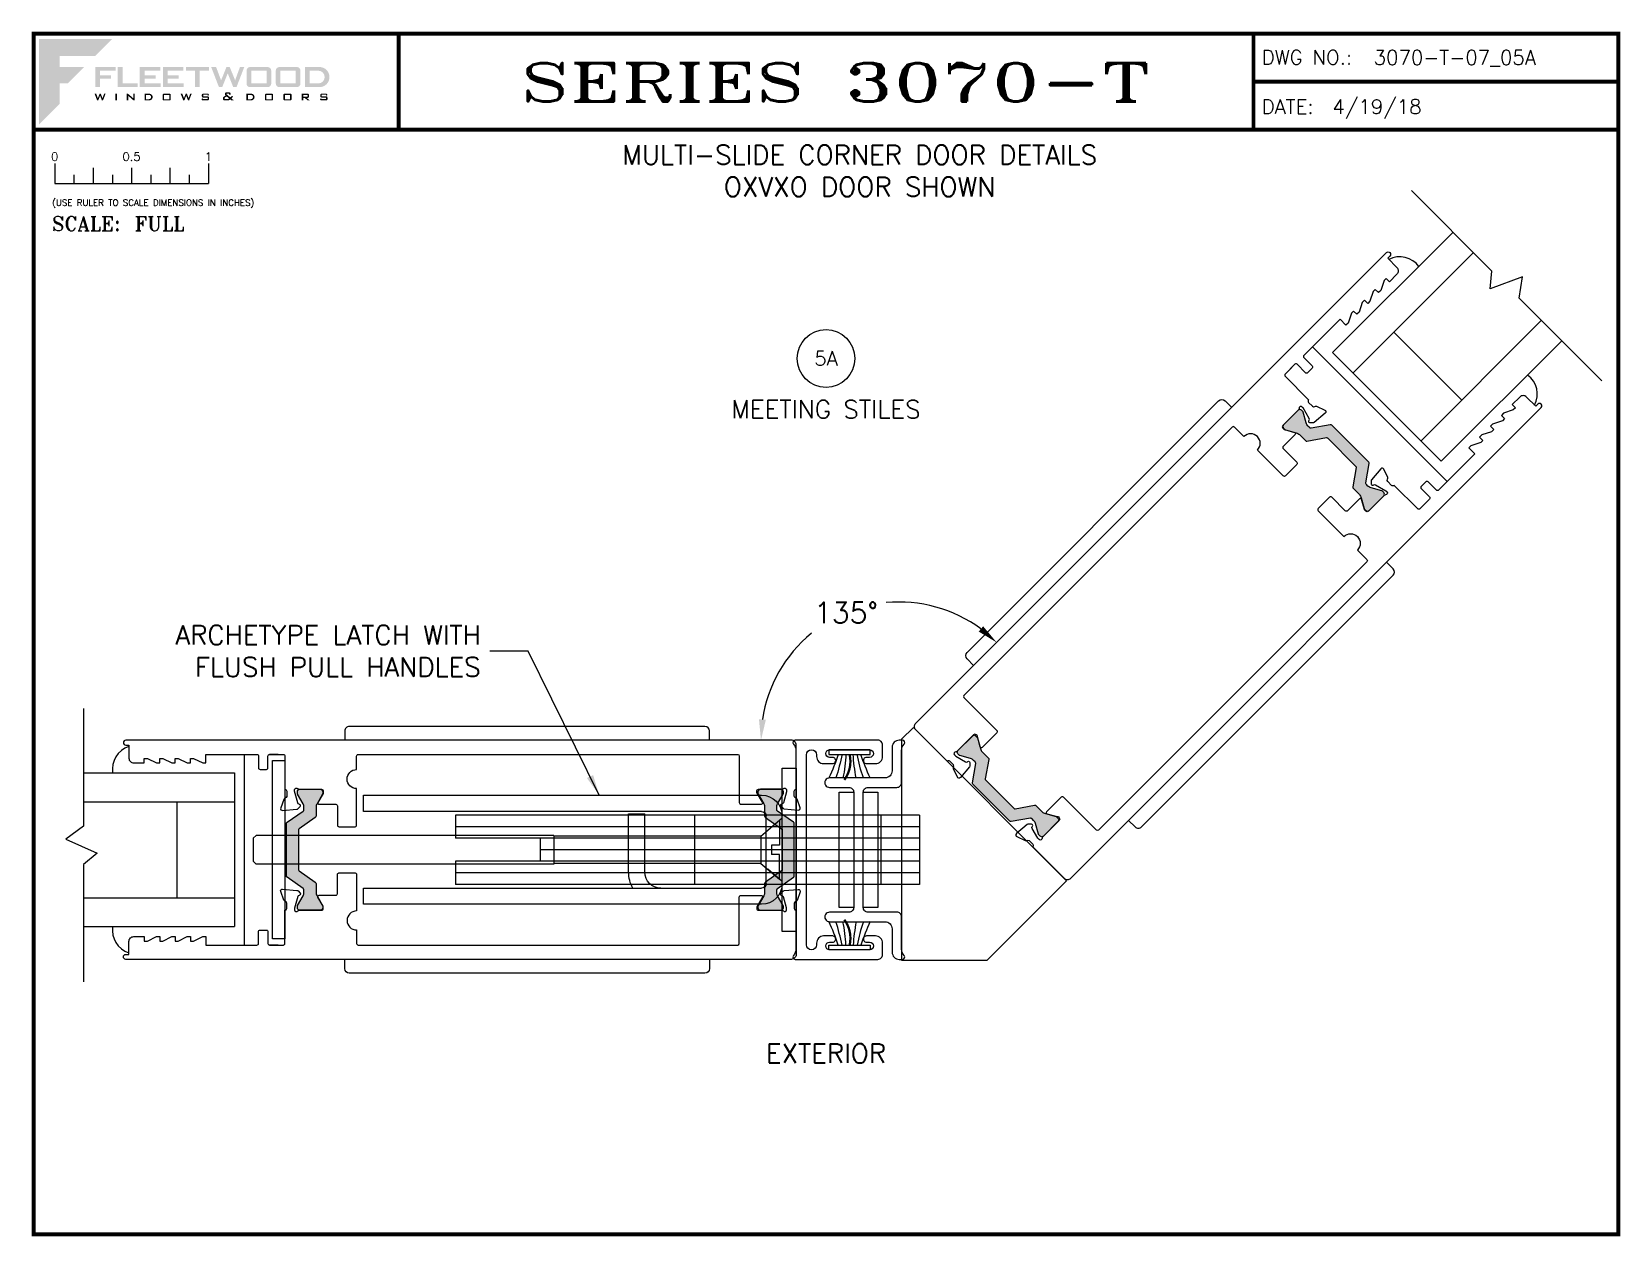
# Paper-space layout 'DETAIL 5A' of a CAD drawing. Extents: x 0.1 to 10.5, y 0.1 to 7.9.
# The model-space entities are those that its viewports show. They can reach past a viewport. Long polylines and large blocks are cut down to what shows.
import ezdxf
from ezdxf.enums import TextEntityAlignment as Align

# ---------------------------------------------------------------- set-up
doc = ezdxf.new("R2010")
doc.units = 0
doc.header["$LTSCALE"] = 0.25
doc.header["$MEASUREMENT"] = 0
doc.layers.get('0').update_dxf_attribs({"linetype": 'CONTINUOUS'})
doc.layers.get('DEFPOINTS').update_dxf_attribs({"color": 1, "linetype": 'CONTINUOUS'})
for name, color, linetype in [('DIM', 7, 'CONTINUOUS'), ('GLASS-VINYL', 7, 'CONTINUOUS'), ('Hardware', 7, 'CONTINUOUS'), ('I-STRUT', 7, 'CONTINUOUS'), ('SEAL', 7, 'CONTINUOUS'), ('TITLE-BLOCK', 7, 'CONTINUOUS'), ('VENT', 5, 'CONTINUOUS')]:
    doc.layers.add(name, color=color, linetype=linetype)
doc.layers.add('VP', color=40, linetype='CONTINUOUS', plot=False)
doc.layers.get('VP').off()
doc.styles.add('ROMANS', font='romans')
doc.styles.add('ROMANT', font='romant')
doc.styles.add('SIMPLEX-094', font='simplex.shx', dxfattribs={"height": 0.094})
doc.styles.get("Standard").update_dxf_attribs({"font": 'simplex.shx'})
doc.dimstyles.new('FULL SCALE', dxfattribs={"dimscale": 0.75, "dimtxt": 0.18, "dimasz": 0.18, "dimexe": 0.18, "dimexo": 0.125, "dimgap": 0.09, "dimtad": 0, "dimtih": 1, "dimtoh": 1, "dimdec": 4, "dimzin": 0, "dimdsep": 46, "dimlunit": 4, "dimtxsty": 'Standard', "dimcen": 0.09, "dimadec": 0, "dimazin": 0, "dimtfac": 1, "dimtdec": 4, "dimtofl": 0, "dimtmove": 0, "dimatfit": 3, "dimfxl": 0, "dimtolj": 1, "dimtzin": 0, "dimarcsym": 0})
doc.dimstyles.new('THREE-QUARTER SCALE', dxfattribs={"dimscale": 0.75, "dimtxt": 0.18, "dimasz": 0.18, "dimexe": 0.18, "dimexo": 0.125, "dimgap": 0.09, "dimtad": 0, "dimtih": 1, "dimtoh": 1, "dimdec": 4, "dimlfac": 1.333, "dimzin": 0, "dimdsep": 46, "dimlunit": 4, "dimtxsty": 'Standard', "dimcen": 0.09, "dimadec": 0, "dimazin": 0, "dimtfac": 1, "dimtdec": 4, "dimtofl": 0, "dimtmove": 0, "dimatfit": 3, "dimfxl": 0, "dimtolj": 1, "dimtzin": 0, "dimarcsym": 0})

# ---------------------------------------------------------------- blocks, each defined once
blk = doc.blocks.new('*D37')
at = {"layer": 'DEFPOINTS', "color": 0}
for p in [(8.961, 6.482), (5.788, 4.208), (5.899, 3.419), (0.756, 3.309), (5.087, 3.309)]:
    blk.add_point(p, dxfattribs=at)
at = {"layer": 'DIM', "color": 0, "lineweight": -2}
for start, end in [(53.6143, 95.3361), (129.3152, 171.3857)]:
    blk.add_arc((5.788, 3.309), 0.899, start, end, dxfattribs=at)
at = {"layer": 'DIM', "color": 0}
for points in [[(6.336, 4.05), (6.307, 4.016), (6.424, 3.945)], [(4.922, 3.442), (4.877, 3.445), (4.89, 3.309)]]:
    blk.add_solid(points, dxfattribs=at)
at = {"layer": 'DIM', "color": 0, "insert": (5.444, 4.139), "char_height": 0.135, "attachment_point": 5}
blk.add_mtext('\\A1;135°', dxfattribs=at)
blk = doc.blocks.new('Fleetwood_Logo_6-10-15')
h = blk.add_hatch(color=154)
h.dxf.hatch_style = 1
h.paths.add_polyline_path([(0.2526, -0.0017), (0.0019, -0.0017), (0.0019, -0.2942), (0.0725, -0.2236), (0.0725, -0.1535), (0.1007, -0.1535), (0.1567, -0.0976), (0.0725, -0.0976), (0.0725, -0.0596), (0.1946, -0.0596)])
h = blk.add_hatch(color=251)
h.dxf.hatch_style = 1
h.paths.add_polyline_path([(0.2487, -0.1256), (0.2112, -0.1256), (0.2112, -0.1102), (0.2647, -0.1102), (0.2647, -0.0976), (0.1946, -0.0976), (0.1946, -0.1667), (0.2112, -0.1667), (0.2112, -0.1377), (0.2487, -0.1377)])
h = blk.add_hatch(color=251)
h.dxf.hatch_style = 1
h.paths.add_polyline_path([(0.2886, -0.0976), (0.272, -0.0976), (0.272, -0.1667), (0.3401, -0.1667), (0.3401, -0.1535), (0.2886, -0.1535)])
h = blk.add_hatch(color=251)
h.dxf.hatch_style = 1
h.paths.add_polyline_path([(0.4175, -0.0976), (0.3474, -0.0976), (0.3474, -0.1667), (0.4185, -0.1667), (0.4185, -0.1534), (0.364, -0.1534), (0.364, -0.1377), (0.4015, -0.1377), (0.4015, -0.1256), (0.364, -0.1256), (0.364, -0.1102), (0.4175, -0.1102)])
h = blk.add_hatch(color=251)
h.dxf.hatch_style = 1
h.paths.add_polyline_path([(0.4965, -0.0976), (0.4264, -0.0976), (0.4264, -0.1667), (0.4975, -0.1667), (0.4975, -0.1534), (0.443, -0.1534), (0.443, -0.1377), (0.4804, -0.1377), (0.4804, -0.1256), (0.443, -0.1256), (0.443, -0.1102), (0.4965, -0.1102)])
h = blk.add_hatch(color=251)
h.dxf.hatch_style = 1
h.paths.add_polyline_path([(0.5842, -0.0976), (0.5054, -0.0976), (0.5054, -0.1102), (0.5365, -0.1102), (0.5365, -0.1667), (0.5531, -0.1667), (0.5531, -0.1102), (0.5842, -0.1102)])
h = blk.add_hatch(color=251)
h.dxf.hatch_style = 1
h.paths.add_polyline_path([(0.6089, -0.0976), (0.5921, -0.0976), (0.6188, -0.1667), (0.63, -0.1667), (0.6489, -0.1192), (0.6679, -0.1667), (0.6789, -0.1667), (0.7056, -0.0976), (0.6908, -0.0976), (0.6742, -0.1433), (0.6558, -0.0976), (0.6446, -0.0976), (0.6261, -0.1433)])
h = blk.add_hatch(color=251)
h.dxf.hatch_style = 1
h.paths.add_polyline_path([(0.7853, -0.0976), (0.726, -0.0976, 0.414214), (0.7133, -0.1102), (0.7133, -0.154, 0.414214), (0.726, -0.1667), (0.7853, -0.1667, 0.414214), (0.798, -0.154), (0.798, -0.1102, 0.414214)])
h.paths.add_polyline_path([(0.7819, -0.1102), (0.7819, -0.154), (0.7294, -0.154), (0.7294, -0.1102)], flags=16)
h = blk.add_hatch(color=251)
h.dxf.hatch_style = 1
h.paths.add_polyline_path([(0.8856, -0.0976), (0.8262, -0.0976, 0.414214), (0.8136, -0.1102), (0.8136, -0.154, 0.414214), (0.8262, -0.1667), (0.8856, -0.1667, 0.414214), (0.8982, -0.154), (0.8982, -0.1102, 0.414214)])
h.paths.add_polyline_path([(0.8822, -0.1102), (0.8822, -0.154), (0.8296, -0.154), (0.8296, -0.1102)], flags=16)
h = blk.add_hatch(color=251)
h.dxf.hatch_style = 1
h.paths.add_polyline_path([(0.9632, -0.0976), (0.914, -0.0976), (0.914, -0.1667), (0.9632, -0.1667, 1)])
h.paths.add_polyline_path([(0.9301, -0.1102), (0.9593, -0.1102, -1), (0.9593, -0.154), (0.9301, -0.154)], flags=16)
h = blk.add_hatch(color=7)
h.dxf.hatch_style = 1
h.paths.add_polyline_path([(0.2301, -0.1891), (0.2251, -0.1891), (0.2196, -0.2043), (0.2134, -0.1891), (0.2097, -0.1891), (0.2035, -0.2043), (0.1978, -0.1891), (0.1922, -0.1891), (0.2011, -0.2121), (0.2048, -0.2121), (0.2112, -0.1963), (0.2175, -0.2121), (0.2212, -0.2121)])
h = blk.add_hatch(color=7)
h.dxf.hatch_style = 1
h.paths.add_polyline_path([(0.2691, -0.1891), (0.2637, -0.1891), (0.2637, -0.2118), (0.2637, -0.2121), (0.2691, -0.2121)])
h = blk.add_hatch(color=7)
h.dxf.hatch_style = 1
h.paths.add_polyline_path([(0.3077, -0.1964), (0.3259, -0.2121), (0.3298, -0.2121), (0.3298, -0.1891), (0.325, -0.1891), (0.325, -0.2047), (0.3067, -0.1891), (0.3029, -0.1891), (0.3029, -0.2121), (0.3077, -0.2121)])
h = blk.add_hatch(color=7)
h.dxf.hatch_style = 1
h.paths.add_polyline_path([(0.3801, -0.1891), (0.3637, -0.1891), (0.3637, -0.2121), (0.3801, -0.2121, 1)])
h.paths.add_polyline_path([(0.3691, -0.2079), (0.3691, -0.1933), (0.3788, -0.1933, -1), (0.3788, -0.2079)], flags=16)
h = blk.add_hatch(color=7)
h.dxf.hatch_style = 1
h.paths.add_polyline_path([(0.4537, -0.2079), (0.4537, -0.1933, 0.414214), (0.4495, -0.1891), (0.4297, -0.1891, 0.414214), (0.4255, -0.1933), (0.4255, -0.2079, 0.414214), (0.4297, -0.2121), (0.4495, -0.2121, 0.414214)])
h.paths.add_polyline_path([(0.4308, -0.2079), (0.4308, -0.1933), (0.4484, -0.1933), (0.4484, -0.2079)], flags=16)
h = blk.add_hatch(color=7)
h.dxf.hatch_style = 1
h.paths.add_polyline_path([(0.5253, -0.1891), (0.5203, -0.1891), (0.5148, -0.2043), (0.5087, -0.1891), (0.5049, -0.1891), (0.4988, -0.2043), (0.493, -0.1891), (0.4874, -0.1891), (0.4963, -0.2121), (0.5001, -0.2121), (0.5064, -0.1963), (0.5127, -0.2121), (0.5164, -0.2121)])
h = blk.add_hatch(color=7)
h.dxf.hatch_style = 1
h.paths.add_polyline_path([(0.5801, -0.1891), (0.5643, -0.1891, 0.414214), (0.56, -0.1933), (0.56, -0.1981, 0.414214), (0.5643, -0.2024), (0.58, -0.2024), (0.58, -0.2078), (0.5637, -0.2078), (0.5637, -0.2052), (0.5591, -0.2062), (0.5591, -0.2078, 0.414214), (0.5634, -0.2121), (0.5805, -0.2121, 0.414214), (0.5848, -0.2078), (0.5848, -0.2024, 0.414214), (0.5805, -0.1982), (0.5648, -0.1982), (0.5648, -0.193), (0.5798, -0.193), (0.5798, -0.1958), (0.5843, -0.1948), (0.5843, -0.1933, 0.414214)])
h = blk.add_hatch(color=7)
h.dxf.hatch_style = 1
h.paths.add_polyline_path([(0.645, -0.1913, -0.222262), (0.6447, -0.1906), (0.6447, -0.1892), (0.6535, -0.1892), (0.6535, -0.193), (0.6587, -0.1918), (0.6587, -0.189, 0.414214), (0.6544, -0.1847), (0.6437, -0.1847, 0.414214), (0.6394, -0.189), (0.6394, -0.1922, 0.222262), (0.6407, -0.1948), (0.6415, -0.1955), (0.6345, -0.1998, 0.260684), (0.6329, -0.2027), (0.6329, -0.2078, 0.414214), (0.6372, -0.2121), (0.6514, -0.2121, 0.17577), (0.6536, -0.2113), (0.657, -0.2085), (0.6614, -0.2121), (0.6699, -0.2121), (0.6613, -0.2049), (0.6676, -0.1997), (0.6637, -0.1964), (0.6574, -0.2017)])
h.paths.add_polyline_path([(0.6532, -0.2052), (0.6509, -0.2072, -0.17577), (0.6502, -0.2074), (0.6382, -0.2074), (0.6382, -0.2033, -0.260684), (0.6387, -0.2025), (0.6451, -0.1985)], flags=16)
h = blk.add_hatch(color=7)
h.dxf.hatch_style = 1
h.paths.add_polyline_path([(0.7294, -0.1891), (0.713, -0.1891), (0.713, -0.2121), (0.7294, -0.2121, 1)])
h.paths.add_polyline_path([(0.7184, -0.2079), (0.7184, -0.1933), (0.7281, -0.1933, -1), (0.7281, -0.2079)], flags=16)
h = blk.add_hatch(color=7)
h.dxf.hatch_style = 1
h.paths.add_polyline_path([(0.8045, -0.2079), (0.8045, -0.1933, 0.414214), (0.8003, -0.1891), (0.7805, -0.1891, 0.414214), (0.7763, -0.1933), (0.7763, -0.2079, 0.414214), (0.7805, -0.2121), (0.8003, -0.2121, 0.414214)])
h.paths.add_polyline_path([(0.7816, -0.2079), (0.7816, -0.1933), (0.7992, -0.1933), (0.7992, -0.2079)], flags=16)
h = blk.add_hatch(color=7)
h.dxf.hatch_style = 1
h.paths.add_polyline_path([(0.8678, -0.2079), (0.8678, -0.1933, 0.414214), (0.8636, -0.1891), (0.8438, -0.1891, 0.414214), (0.8396, -0.1933), (0.8396, -0.2079, 0.414214), (0.8438, -0.2121), (0.8636, -0.2121, 0.414214)])
h.paths.add_polyline_path([(0.8449, -0.2079), (0.8449, -0.1933), (0.8624, -0.1933), (0.8624, -0.2079)], flags=16)
h = blk.add_hatch(color=7)
h.dxf.hatch_style = 1
h.paths.add_polyline_path([(0.9277, -0.1993), (0.9277, -0.1933, 0.414214), (0.9235, -0.1891), (0.9028, -0.1891), (0.9028, -0.2121), (0.9082, -0.2121), (0.9082, -0.2035), (0.9131, -0.2035), (0.9224, -0.2121), (0.9303, -0.2121), (0.9197, -0.2035), (0.9235, -0.2035, 0.414214)])
h.paths.add_polyline_path([(0.9082, -0.1993), (0.9082, -0.1933), (0.9214, -0.1933, -0.414214), (0.9224, -0.1943), (0.9224, -0.1983, -0.414214), (0.9214, -0.1993)], flags=16)
h = blk.add_hatch(color=7)
h.dxf.hatch_style = 1
h.paths.add_polyline_path([(0.9867, -0.1982), (0.971, -0.1982), (0.971, -0.193), (0.9859, -0.193), (0.9859, -0.1958), (0.9905, -0.1948), (0.9905, -0.1933, 0.414214), (0.9863, -0.1891), (0.9705, -0.1891, 0.414214), (0.9662, -0.1933), (0.9662, -0.1981, 0.414214), (0.9705, -0.2024), (0.9862, -0.2024), (0.9862, -0.2078), (0.9699, -0.2078), (0.9699, -0.2052), (0.9653, -0.2062), (0.9653, -0.2078, 0.414214), (0.9696, -0.2121), (0.9867, -0.2121, 0.414214), (0.991, -0.2078), (0.991, -0.2024, 0.414214)])
blk = doc.blocks.new('A-SIZE_L')
for p, q in [((8.095, 7.907), (8.095, 7.282)), ((8.095, 7.594), (10.47, 7.594)), ((0.157, 7.282), (10.47, 7.282))]:
    blk.add_line(p, q)
at = {"const_width": 0.025}
for points in [[(0.157, 7.907), (10.47, 7.907), (10.47, 0.093), (0.157, 0.093), (0.157, 7.907)], [(2.532, 7.907), (2.532, 7.282)], [(8.095, 7.907), (8.095, 7.282)], [(8.095, 7.594), (10.47, 7.594)], [(0.157, 7.282), (10.47, 7.282)]]:
    blk.add_lwpolyline(points, dxfattribs=at)
at = {"xscale": 1.898091133004928, "yscale": 1.898091133004928, "zscale": 1.898091133004928}
blk.add_blockref('Fleetwood_Logo_6-10-15', (0.188, 7.875), dxfattribs=at)
for s, style, p in [('DWG NO.:', 'SIMPLEX-094', (8.149, 7.705)), ('DATE:', 'SIMPLEX-094', (8.148, 7.385)), ('SCALE:', 'ROMANT', (0.276, 6.623))]:
    blk.add_text(s, height=0.094, dxfattribs=dict(style=style)).set_placement(p)
for tag, p, style in [('DWG_NO', (8.878, 7.705), 'SIMPLEX-094'), ('DATE', (8.609, 7.385), 'SIMPLEX-094'), ('SCALE', (0.814, 6.623), 'ROMANT')]:
    blk.add_attdef(tag, p, '', height=0.094, dxfattribs=dict(style=style))
for tag, height, style, width, p, p2 in [('DWG_NO', 0.094, 'SIMPLEX-094', 2.60233, (8.876, 7.704), (10.367, 7.704)), ('PRODUCT', 0.25, 'ROMANT', 2.260212, (3.282, 7.465), (7.345, 7.465))]:
    blk.add_attdef(tag, text='', height=height, dxfattribs=dict(style=style, width=width)).set_placement(p, p2, align=Align.FIT)
blk = doc.blocks.new('sectball')
blk.add_circle((0, 0), 0.125)
blk.add_attdef('NO', text='', height=0.062).set_placement((0, 0), align=Align.MIDDLE_CENTER)
for tag, p in [('LINE1', (0, -0.2588)), ('LINE2', (0, -0.3864)), ('LINE3', (0, -0.5214))]:
    blk.add_attdef(tag, text='', height=0.078).set_placement(p, align=Align.CENTER)
blk = doc.blocks.new('Full')
for p, q in [((0.137, -0.219), (0.137, -0.35)), ((0.262, -0.294), (0.262, -0.35)), ((0.387, -0.249), (0.387, -0.35)), ((0.512, -0.294), (0.512, -0.35)), ((0.637, -0.249), (0.637, -0.35)), ((0.762, -0.294), (0.762, -0.35)), ((0.887, -0.249), (0.887, -0.35)), ((1.012, -0.294), (1.012, -0.35)), ((1.137, -0.219), (1.137, -0.35)), ((0.137, -0.35), (1.137, -0.35))]:
    blk.add_line(p, q)
for s, p in [('0', (0.137, -0.219)), ('0.5', (0.637, -0.219)), ('1', (1.137, -0.219))]:
    blk.add_text(s, height=0.055).set_placement(p, align=Align.BOTTOM_CENTER)
at = {"style": 'ROMANS'}
blk.add_text('(USE RULER TO SCALE DIMENSIONS IN INCHES)', height=0.04115, dxfattribs=at).set_placement((0.12, -0.495))
blk = doc.blocks.new('*U86')
for centre, radius, start, end in [((-0.303, 1.135), 1.112, 287.4409, 295.9325), ((-0.19, 1.188), 1.16, 280.9256, 288.7507), ((-0.031, 1.124), 1.102, 273.1709, 281.1969), ((-0.031, -1.124), 1.102, 78.8031, 86.8291), ((-0.19, -1.188), 1.16, 71.2493, 79.0744), ((-0.303, -1.135), 1.112, 64.0675, 72.5591)]:
    blk.add_arc(centre, radius, start, end)
at = {"layer": 'SEAL'}
blk.add_lwpolyline([(0, -0.135), (0, 0.135), (0.03, 0.135), (0.03, -0.135)], close=True, dxfattribs=at)
at = {"layer": 'SEAL', "const_width": 0.015}
blk.add_lwpolyline([(0.03, 0, 0.219791), (0.196, 0.034)], format="xyb", dxfattribs=at)
at = {"flags": 9}
for tag, p in [('MANUFACTURER_PART_#', (0, -0.199)), ('FLEETWOOD_PART_#', (-0.001, -0.249))]:
    blk.add_attdef(tag, p, '', height=0.0312, dxfattribs=at)
blk = doc.blocks.new('Yoke Strike Plate')
for points in [[(-0.094, -0.375), (-0.094, 0.375), (0, 0.375), (0, -0.375)], [(0.062, -0.375), (0.062, 0.375), (0.156, 0.375), (0.156, -0.375)]]:
    blk.add_lwpolyline(points, close=True)
blk = doc.blocks.new('3776-Archetype_Lock_Stile')
at = {"layer": 'I-STRUT'}
h = blk.add_hatch(color=256, dxfattribs=at)
h.dxf.hatch_style = 1
h.paths.add_polyline_path([(0.079, 0.131, -0.244698), (0.082, 0.137), (0.188, 0.211, 0.244698), (0.193, 0.221), (0.193, 0.276, -0.131652), (0.199, 0.299), (0.235, 0.362, 0.131652), (0.236, 0.366), (0.236, 0.378, 0.414214), (0.22, 0.394), (0.087, 0.394, 0.414837), (0.071, 0.378), (0.071, 0.366, 0.131652), (0.072, 0.362), (0.108, 0.299, -0.131652), (0.114, 0.276), (0.114, 0.262, -0.244698), (0.109, 0.252), (0.005, 0.179, 0.244698), (0, 0.17), (0, -0.17, 0.244698), (0.005, -0.179), (0.109, -0.252, -0.103471), (0.112, -0.256, -0.13774), (0.114, -0.262), (0.114, -0.276, -0.131652), (0.108, -0.299), (0.072, -0.362, 0.131652), (0.071, -0.366), (0.071, -0.378, 0.414214), (0.087, -0.394), (0.22, -0.394, 0.414817), (0.236, -0.378), (0.236, -0.366, 0.131652), (0.235, -0.362), (0.199, -0.299, -0.131652), (0.193, -0.276), (0.193, -0.221, 0.244698), (0.188, -0.211), (0.082, -0.137, -0.244698), (0.079, -0.131)])
h = blk.add_hatch(color=256, dxfattribs=at)
h.dxf.hatch_style = 1
h.paths.add_polyline_path([(3.305, 0.17, 0.244698), (3.3, 0.179), (3.196, 0.252, -0.244698), (3.191, 0.262), (3.191, 0.276, -0.131652), (3.197, 0.299), (3.233, 0.362, 0.131652), (3.234, 0.366), (3.234, 0.378, 0.414214), (3.218, 0.394), (3.085, 0.394, 0.414833), (3.069, 0.378), (3.069, 0.366, 0.143191), (3.07, 0.361), (3.07, 0.361), (3.106, 0.299, -0.131652), (3.112, 0.276), (3.112, 0.221, 0.244698), (3.117, 0.211), (3.223, 0.137, -0.244698), (3.226, 0.131), (3.226, -0.131, -0.244698), (3.223, -0.137), (3.117, -0.211, 0.244698), (3.112, -0.221), (3.112, -0.276, -0.131652), (3.106, -0.299), (3.07, -0.361), (3.07, -0.362, 0.113585), (3.069, -0.366), (3.069, -0.378, 0.414214), (3.085, -0.394), (3.218, -0.394, 0.414849), (3.234, -0.378), (3.234, -0.366, 0.131652), (3.233, -0.362), (3.197, -0.299, -0.131652), (3.191, -0.276), (3.191, -0.262, -0.13774), (3.193, -0.256, -0.103471), (3.196, -0.252), (3.3, -0.179, 0.244698), (3.305, -0.17)])
for points in [[(3.358, 0.62), (3.415, 0.62), (3.325, 0.62, 0.414214), (3.315, 0.61), (3.315, 0.394, 0.414214), (3.303, 0.382), (3.303, 0.347, 0.359508), (3.313, 0.335, -0.263725), (3.322, 0.328), (3.342, 0.272, -0.548619), (3.33, 0.256), (3.237, 0.264, -0.176327), (3.229, 0.268), (3.215, 0.282, -0.57735), (3.219, 0.295), (3.223, 0.297, 0.267949), (3.231, 0.305), (3.252, 0.381, 0.065543), (3.252, 0.384), (3.252, 0.39, 0.6885), (3.231, 0.398, -0.213422), (3.223, 0.394), (3.077, 0.394, 0.414214), (3.065, 0.382), (3.065, 0.373, 0.137872), (3.067, 0.367), (3.1, 0.308, -0.585524), (3.093, 0.296), (2.983, 0.296, 0.414214), (2.973, 0.286), (2.973, 0.16, -0.414214), (2.963, 0.15), (2.858, 0.15, -0.414214), (2.848, 0.16), (2.848, 0.398, 1), (2.848, 0.522), (2.848, 0.61, 0.414214), (2.838, 0.62), (0.368, 0.62, 0.406968), (0.358, 0.61), (0.358, 0.307, -0.414214), (0.348, 0.297), (0.213, 0.297, -0.585524), (0.206, 0.309), (0.242, 0.368, 0.137872), (0.244, 0.374), (0.244, 0.382, 0.414214), (0.232, 0.394), (0.08, 0.394, -0.213422), (0.071, 0.398, 0.6885), (0.051, 0.39), (0.051, 0.381, 0.065543), (0.051, 0.378), (0.07, 0.306, 0.267949), (0.079, 0.298), (0.083, 0.297, -0.57735), (0.087, 0.284), (0.072, 0.27, -0.176327), (0.065, 0.266), (-0.026, 0.258, -0.548619), (-0.038, 0.274), (-0.038, 0.274), (-0.018, 0.329, -0.263725), (-0.01, 0.336, 0.359508), (0, 0.348), (0, 0.382, 0.414214), (-0.012, 0.394), (-0.012, 0.682, -0.414214), (0.019, 0.713), (4.35, 0.713, -1), (4.35, 0.681), (4.33, 0.681), (4.33, 0.596, -0.414214), (4.299, 0.565), (4.23, 0.565), (4.23, 0.595), (4.21, 0.595), (4.15, 0.565), (4.13, 0.565), (4.13, 0.595), (4.11, 0.595), (4.05, 0.565), (4.03, 0.565), (4.03, 0.595), (4.01, 0.595), (3.95, 0.565), (3.93, 0.565), (3.93, 0.595), (3.91, 0.595), (3.85, 0.565), (3.83, 0.565), (3.83, 0.62), (3.497, 0.62, 0.414214), (3.487, 0.61), (3.487, 0.533, -0.414214), (3.477, 0.523), (3.435, 0.523, -0.414214), (3.425, 0.533), (3.425, 0.61, 0.414214), (3.415, 0.62)], [(3.358, -0.62), (3.415, -0.62), (3.325, -0.62, -0.414214), (3.315, -0.61), (3.315, -0.394, -0.414214), (3.303, -0.382), (3.303, -0.347, -0.359508), (3.313, -0.335, 0.263725), (3.322, -0.328), (3.342, -0.272, 0.548619), (3.33, -0.256), (3.237, -0.264, 0.176327), (3.229, -0.268), (3.215, -0.282, 0.57735), (3.219, -0.295), (3.223, -0.297, -0.267949), (3.231, -0.305), (3.252, -0.381, -0.065543), (3.252, -0.384), (3.252, -0.39, -0.6885), (3.231, -0.398, 0.213422), (3.223, -0.394), (3.077, -0.394, -0.414214), (3.065, -0.382), (3.065, -0.373, -0.137872), (3.067, -0.367), (3.1, -0.308, 0.585524), (3.093, -0.296), (2.983, -0.296, -0.414214), (2.973, -0.286), (2.973, -0.161, 0.414214), (2.963, -0.151), (2.858, -0.151, 0.414214), (2.848, -0.161), (2.848, -0.398, -1), (2.848, -0.522), (2.848, -0.61, -0.414214), (2.838, -0.62), (0.368, -0.62, -0.406968), (0.358, -0.61), (0.358, -0.307, 0.414214), (0.348, -0.297), (0.213, -0.297, 0.585524), (0.206, -0.309), (0.242, -0.368, -0.137872), (0.244, -0.374), (0.244, -0.382, -0.414214), (0.232, -0.394), (0.08, -0.394, 0.213422), (0.071, -0.398, -0.6885), (0.051, -0.39), (0.051, -0.381, -0.065543), (0.051, -0.378), (0.07, -0.306, -0.267949), (0.079, -0.298), (0.083, -0.297, 0.57735), (0.087, -0.284), (0.072, -0.27, 0.176327), (0.065, -0.266), (-0.026, -0.258, 0.548619), (-0.038, -0.274), (-0.038, -0.274), (-0.018, -0.329, 0.263725), (-0.01, -0.336, -0.359508), (0, -0.348), (0, -0.382, -0.414214), (-0.012, -0.394), (-0.012, -0.682, 0.414214), (0.019, -0.713), (4.35, -0.713, 1), (4.35, -0.681), (4.33, -0.681), (4.33, -0.596, 0.414214), (4.299, -0.565), (4.23, -0.565), (4.23, -0.595), (4.21, -0.595), (4.15, -0.565), (4.13, -0.565), (4.13, -0.595), (4.11, -0.595), (4.05, -0.565), (4.03, -0.565), (4.03, -0.595), (4.01, -0.595), (3.95, -0.565), (3.93, -0.565), (3.93, -0.595), (3.91, -0.595), (3.85, -0.565), (3.83, -0.565), (3.83, -0.62), (3.497, -0.62, -0.414214), (3.487, -0.61), (3.487, -0.533, 0.414214), (3.477, -0.523), (3.435, -0.523, 0.414214), (3.425, -0.533), (3.425, -0.61, -0.414214), (3.415, -0.62)]]:
    blk.add_lwpolyline(points, format="xyb")
for points in [[(0.079, 0.131), (0.079, -0.131, 0.244698), (0.082, -0.137), (0.188, -0.211, -0.244698), (0.193, -0.221), (0.193, -0.276, 0.131652), (0.199, -0.299), (0.235, -0.362, -0.131652), (0.236, -0.366), (0.236, -0.378, -0.414214), (0.22, -0.394), (0.087, -0.394, -0.414214), (0.071, -0.378), (0.071, -0.366, -0.131652), (0.072, -0.362), (0.108, -0.299, 0.131652), (0.114, -0.276), (0.114, -0.262, 0.13774), (0.112, -0.256, 0.103471), (0.109, -0.252), (0.005, -0.179, -0.244698), (0, -0.17), (0, 0.17, -0.244698), (0.005, 0.179), (0.109, 0.252, 0.244698), (0.114, 0.262), (0.114, 0.276, 0.131652), (0.108, 0.299), (0.072, 0.362, -0.131652), (0.071, 0.366), (0.071, 0.378, -0.414214), (0.087, 0.394), (0.22, 0.394, -0.414214), (0.236, 0.378), (0.236, 0.366, -0.131652), (0.235, 0.362), (0.199, 0.299, 0.131652), (0.193, 0.276), (0.193, 0.221, -0.244698), (0.188, 0.211), (0.082, 0.137, 0.244698)], [(3.226, 0.131), (3.226, -0.131, -0.244698), (3.223, -0.137), (3.117, -0.211, 0.244698), (3.112, -0.221), (3.112, -0.276, -0.131652), (3.106, -0.299), (3.07, -0.362, 0.131652), (3.069, -0.366), (3.069, -0.378, 0.414214), (3.085, -0.394), (3.218, -0.394, 0.414214), (3.234, -0.378), (3.234, -0.366, 0.131652), (3.233, -0.362), (3.197, -0.299, -0.131652), (3.191, -0.276), (3.191, -0.262, -0.13774), (3.193, -0.256, -0.103471), (3.196, -0.252), (3.3, -0.179, 0.244698), (3.305, -0.17), (3.305, 0.17, 0.244698), (3.3, 0.179), (3.196, 0.252, -0.244698), (3.191, 0.262), (3.191, 0.276, -0.131652), (3.197, 0.299), (3.233, 0.362, 0.131652), (3.234, 0.366), (3.234, 0.378, 0.414214), (3.218, 0.394), (3.085, 0.394, 0.414214), (3.069, 0.378), (3.069, 0.366, 0.131652), (3.07, 0.362), (3.106, 0.299, -0.131652), (3.112, 0.276), (3.112, 0.221, 0.244698), (3.117, 0.211), (3.223, 0.137, -0.244698)]]:
    blk.add_lwpolyline(points, format="xyb", close=True, dxfattribs=at)
blk = doc.blocks.new('Flush_Pull_Archetype')
at = {"layer": 'Hardware'}
for p, q in [((-2.926, 0.773), (-2.926, 0.713)), ((-0.581, 0.803), (-2.896, 0.803)), ((-0.551, 0.713), (-0.551, 0.773))]:
    blk.add_line(p, q, dxfattribs=at)
for centre, start, end in [((-2.896, 0.773), 90, 180), ((-0.581, 0.773), 0, 90)]:
    blk.add_arc(centre, 0.03, start, end, dxfattribs=at)
blk = doc.blocks.new('Flush_Pulls_Archetype')
at = {"layer": 'Hardware'}
blk.add_blockref('Flush_Pull_Archetype', (0, 0), dxfattribs=at)
at = {"layer": 'Hardware', "xscale": -1, "rotation": 180}
blk.add_blockref('Flush_Pull_Archetype', (0, 0), dxfattribs=at)
blk = doc.blocks.new('Archetype_Latch_Thermal')
at = {"layer": 'Hardware'}
for p, q in [((2.803, 0.355), (0.213, 0.355)), ((2.803, 0.25), (2.803, 0.355)), ((-0.815, 0.225), (2.204, 0.225)), ((-0.815, 0.225), (-0.815, -0.225)), ((-0.565, -0.225), (-0.565, 0.225)), ((0.183, -0.22), (0.183, 0.22)), ((0.213, 0.25), (2.803, 0.25)), ((0.647, -0.225), (0.647, 0.225)), ((1.078, 0.235), (0.973, 0.235)), ((0.973, -0.145), (0.973, 0.235)), ((1.078, -0.145), (1.078, 0.235)), ((2.204, 0.225), (2.204, 0.075)), ((-0.815, 0.15), (2.204, 0.15)), ((0.096, 0.193), (0.096, 0.03)), ((0.217, 0.089), (0.096, 0.193)), ((-0.815, 0.075), (2.204, 0.075)), ((-0.815, 0), (1.652, 0)), ((0.096, 0.03), (0.149, 0.03)), ((0.149, 0.03), (0.149, -0.03)), ((0.217, 0.089), (1.565, 0.089)), ((0.217, 0.089), (0.217, -0.089)), ((1.565, 0.093), (3.503, 0.093)), ((1.565, 0.093), (1.565, -0.093)), ((1.652, -0.075), (1.652, 0.075)), ((3.503, 0.093), (3.521, 0.075)), ((3.521, 0.075), (3.521, -0.075)), ((-0.815, -0.075), (2.204, -0.075)), ((0.096, -0.192), (0.096, -0.03)), ((0.096, -0.03), (0.149, -0.03)), ((0.217, -0.089), (0.096, -0.192)), ((0.217, -0.089), (1.565, -0.089)), ((1.565, -0.093), (3.503, -0.093)), ((2.204, -0.075), (2.204, -0.225)), ((3.503, -0.093), (3.521, -0.075)), ((-0.815, -0.15), (2.204, -0.15)), ((-0.815, -0.225), (2.204, -0.225)), ((2.803, -0.25), (0.213, -0.25)), ((2.803, -0.355), (2.803, -0.25)), ((0.213, -0.355), (2.803, -0.355))]:
    blk.add_line(p, q, dxfattribs=at)
at = {"layer": 'Hardware', "ltscale": 0.5}
for p, q in [((0.078, 0.206), (0.171, 0.125)), ((0.171, -0.125), (0.078, -0.205))]:
    blk.add_line(p, q, dxfattribs=at)
at = {"layer": 'Hardware', "ltscale": 0.3}
blk.add_line((0.217, 0), (0.852, 0), dxfattribs=at)
at = {"layer": 'Hardware'}
for points in [[(0.078, 0.531), (-0.012, 0.531), (-0.012, -0.531), (0.078, -0.531)], [(3.315, -0.58), (3.395, -0.58), (3.395, 0.58), (3.315, 0.58)]]:
    blk.add_lwpolyline(points, close=True, dxfattribs=at)
for centre, radius, start, end in [((0.213, 0.22), 0.135, 90, 180), ((0.213, 0.22), 0.03, 90, 180), ((0.868, -0.145), 0.105, 270, 360), ((0.868, -0.145), 0.21, 330, 360), ((0.213, -0.22), 0.135, 180, 270), ((0.213, -0.22), 0.03, 180, 270)]:
    blk.add_arc(centre, radius, start, end, dxfattribs=at)
blk = doc.blocks.new('Thermal_Archetype_Lock_Stile_wHardware')
at = {"xscale": -1}
blk.add_blockref('Flush_Pulls_Archetype', (0.285, 0), dxfattribs=at)
for name in ['3776-Archetype_Lock_Stile', 'Archetype_Latch_Thermal']:
    blk.add_blockref(name, (0.285, 0))

msp = doc.modelspace()

# ---------------------------------------------------------------- linework, layer by layer
at = {"color": 5}
msp.add_lwpolyline([(14.807, 13.829), (15.168, 13.829, -0.414214), (15.214, 13.783), (15.214, 13.63, 0.414214), (15.26, 13.584), (15.281, 13.584, 0.650938), (15.292, 13.609, -0.186452), (15.276, 13.651), (15.276, 13.86, 0.414214), (15.245, 13.891), (15.057, 13.891, -0.414214), (15.026, 13.922), (15.026, 14.672, -0.414214), (15.057, 14.703), (15.245, 14.703, 0.414214), (15.276, 14.734), (15.276, 14.944, -0.186452), (15.292, 14.985, 0.650938), (15.281, 15.01), (15.26, 15.01, 0.414214), (15.214, 14.964), (15.214, 14.811, -0.414214), (15.168, 14.765), (14.807, 14.765, 1.000007), (14.807, 14.703), (14.933, 14.703, -0.414214), (14.964, 14.672), (14.964, 13.922, -0.414214), (14.933, 13.891), (14.807, 13.891, 1.000007)], format="xyb", close=True, dxfattribs=at)
at = {"layer": 'DIM'}
msp.add_lwpolyline([(15.276, 13.579), (15.832, 13.579), (16.349, 14.096), (15.352, 15.093), (15.276, 15.016)], close=True, dxfattribs=at)
at = {"layer": 'GLASS-VINYL', "color": 7}
for p, q in [((18.865, 18.316), (18.081, 17.532)), ((18.997, 18.183), (18.214, 17.4)), ((19.439, 17.741), (18.656, 16.958)), ((18.479, 17.665), (18.921, 17.223)), ((19.572, 17.609), (18.788, 16.825)), ((18.827, 16.694), (17.95, 17.571)), ((18.081, 17.532), (18.788, 16.825)), ((10.999, 13.677), (10.999, 14.917)), ((9.949, 14.797), (10.934, 14.797)), ((10.934, 14.797), (10.934, 13.797)), ((9.949, 14.61), (10.934, 14.61)), ((10.559, 14.61), (10.559, 13.985)), ((9.949, 13.985), (10.934, 13.985)), ((9.949, 13.797), (10.934, 13.797))]:
    msp.add_line(p, q, dxfattribs=at)
at = {"layer": 'GLASS-VINYL'}
for points in [[(19.837, 17.344), (19.295, 17.886), (19.316, 18.026), (19.107, 17.947), (19.118, 18.062), (18.579, 18.602)], [(9.951, 15.217), (9.951, 14.451), (9.837, 14.366), (10.041, 14.275), (9.951, 14.201), (9.951, 13.438)]]:
    msp.add_lwpolyline(points, dxfattribs=at)
at = {"layer": 'GLASS-VINYL', "color": 7}
for centre, start, end in [((18.518, 18.003), 35.7597, 117.6458), ((19.26, 17.262), 332.3542, 54.2403), ((10.292, 14.822), 107.3542, 189.2403), ((10.292, 13.773), 170.7597, 252.6458)]:
    msp.add_arc(centre, 0.153, start, end, dxfattribs=at)
at = {"layer": 'VENT'}
msp.add_lwpolyline([(14.807, 14.948), (15.067, 14.948, -1), (15.067, 14.898), (15.047, 14.898, 1.000009), (15.047, 14.858), (15.106, 14.858, 0.414214), (15.152, 14.904), (15.152, 14.979, 0.414214), (15.121, 15.01), (14.583, 15.01, 0.650938), (14.572, 14.985, -0.186452), (14.588, 14.944), (14.588, 14.297), (14.588, 13.651, -0.186452), (14.572, 13.609, 0.650938), (14.583, 13.584), (15.121, 13.584, 0.414214), (15.152, 13.615), (15.152, 13.69, 0.414214), (15.106, 13.736), (15.047, 13.736, 1.000009), (15.047, 13.696), (15.067, 13.696, -1), (15.067, 13.646), (14.807, 13.646, -1), (14.807, 13.696), (14.827, 13.696, 1.000009), (14.827, 13.736), (14.768, 13.736, 0.414214), (14.722, 13.69), (14.722, 13.679, -1), (14.656, 13.679), (14.656, 14.915, -1), (14.722, 14.915), (14.722, 14.904, 0.414214), (14.768, 14.858), (14.827, 14.858, 1.000009), (14.827, 14.898), (14.807, 14.898, -1), (14.807, 14.948)], format="xyb", dxfattribs=at)

# ---------------------------------------------------------------- block references
at = {"layer": 'Hardware', "rotation": 224.9999999999999}
msp.add_blockref('Flush_Pulls_Archetype', (15.859, 14.603), dxfattribs=at)
at = {"layer": 'Hardware'}
msp.add_blockref('Yoke Strike Plate', (14.964, 14.297), dxfattribs=at)
at = {"layer": 'SEAL', "xscale": -1, "rotation": 90}
msp.add_blockref('*U86', (14.937, 14.948), dxfattribs=at)
at = {"layer": 'SEAL', "rotation": 90}
msp.add_blockref('*U86', (14.937, 13.646), dxfattribs=at)
at = {"layer": 'VENT', "rotation": 44.99999999999999}
msp.add_blockref('3776-Archetype_Lock_Stile', (15.859, 14.603), dxfattribs=at)
at = {"layer": 'VENT', "xscale": -1}
msp.add_blockref('Thermal_Archetype_Lock_Stile_wHardware', (14.862, 14.297), dxfattribs=at)

psp = doc.layouts.new('DETAIL 5A')

# ---------------------------------------------------------------- block references
at = {"layer": 'DIM', "xscale": 1.504, "yscale": 1.504, "zscale": 1.504}
psp.add_blockref('sectball', (5.31325, 5.79288), dxfattribs=at).add_auto_attribs({'NO': '5A', 'LINE1': 'MEETING STILES'})
at = {"layer": 'TITLE-BLOCK'}
ref = psp.add_blockref('A-SIZE_L', (0, 0), dxfattribs=at)
ref.add_attrib('DATE', '4/19/18', (8.60916, 7.38469), dxfattribs={"layer": '0', "height": 0.094, "style": 'SIMPLEX-094'})
ref.add_attrib('SCALE', 'FULL', (0.81442, 6.62314), dxfattribs={"layer": '0', "height": 0.094, "style": 'ROMANT'})
ref.add_attrib('PRODUCT', 'SERIES 3070-T', dxfattribs={"layer": '0', "height": 0.25, "style": 'ROMANT', "width": 1.324706}).set_placement((3.32575, 7.46527), (7.42603, 7.46527), align=Align.FIT)
ref.add_attrib('DWG_NO', '3070-T-07_05A', (8.87809, 7.70479), dxfattribs={"layer": '0', "height": 0.094, "style": 'SIMPLEX-094'})
psp.add_blockref('Full', (0.15675, 7.2815), dxfattribs=at)

# ---------------------------------------------------------------- texts
at = {"layer": 'DIM'}
psp.add_text('EXTERIOR', height=0.125, dxfattribs=at).set_placement((5.31325, 1.20846), align=Align.CENTER)
at = {"layer": 'DIM', "char_height": 0.125}
for s, insert, width, attachment_point in [('MULTI-SLIDE CORNER DOOR DETAILS\\POXVXO DOOR SHOWN', (5.53175, 7.01364), 3.7629314, 5), ('ARCHETYPE LATCH WITH\\PFLUSH PULL HANDLES', (3.06563, 3.88942), 2.9836966, 6)]:
    psp.add_mtext(s, dxfattribs=dict(at, insert=insert, width=width, attachment_point=attachment_point))

# ---------------------------------------------------------------- dimensions: what is measured, and where the dimension line sits
at = {"layer": 'DIM'}
dim = psp.add_angular_dim_2l(base=(5.7883, 4.20789), line1=((5.89855, 3.41938), (8.96085, 6.48168)), line2=((5.08662, 3.30913), (0.75587, 3.30913)), dimstyle='FULL SCALE', dxfattribs=at)
dim.commit()
dim.dimension.update_dxf_attribs({"geometry": '*D37', "text_midpoint": (5.44436, 4.13948)})

# ---------------------------------------------------------------- leaders
psp.add_leader([(3.83724, 2.95113), (3.37488, 3.88908), (3.12484, 3.88908)], dimstyle='THREE-QUARTER SCALE')

# ---------------------------------------------------------------- viewports
at = {"layer": 'VP'}
psp.add_viewport(center=(5.29707, 3.97261), size=(10.12875, 5.82678), view_center_point=(14.76741, 15.6738), view_height=5.8267799, dxfattribs=at)

doc.saveas('drawing.dxf')
